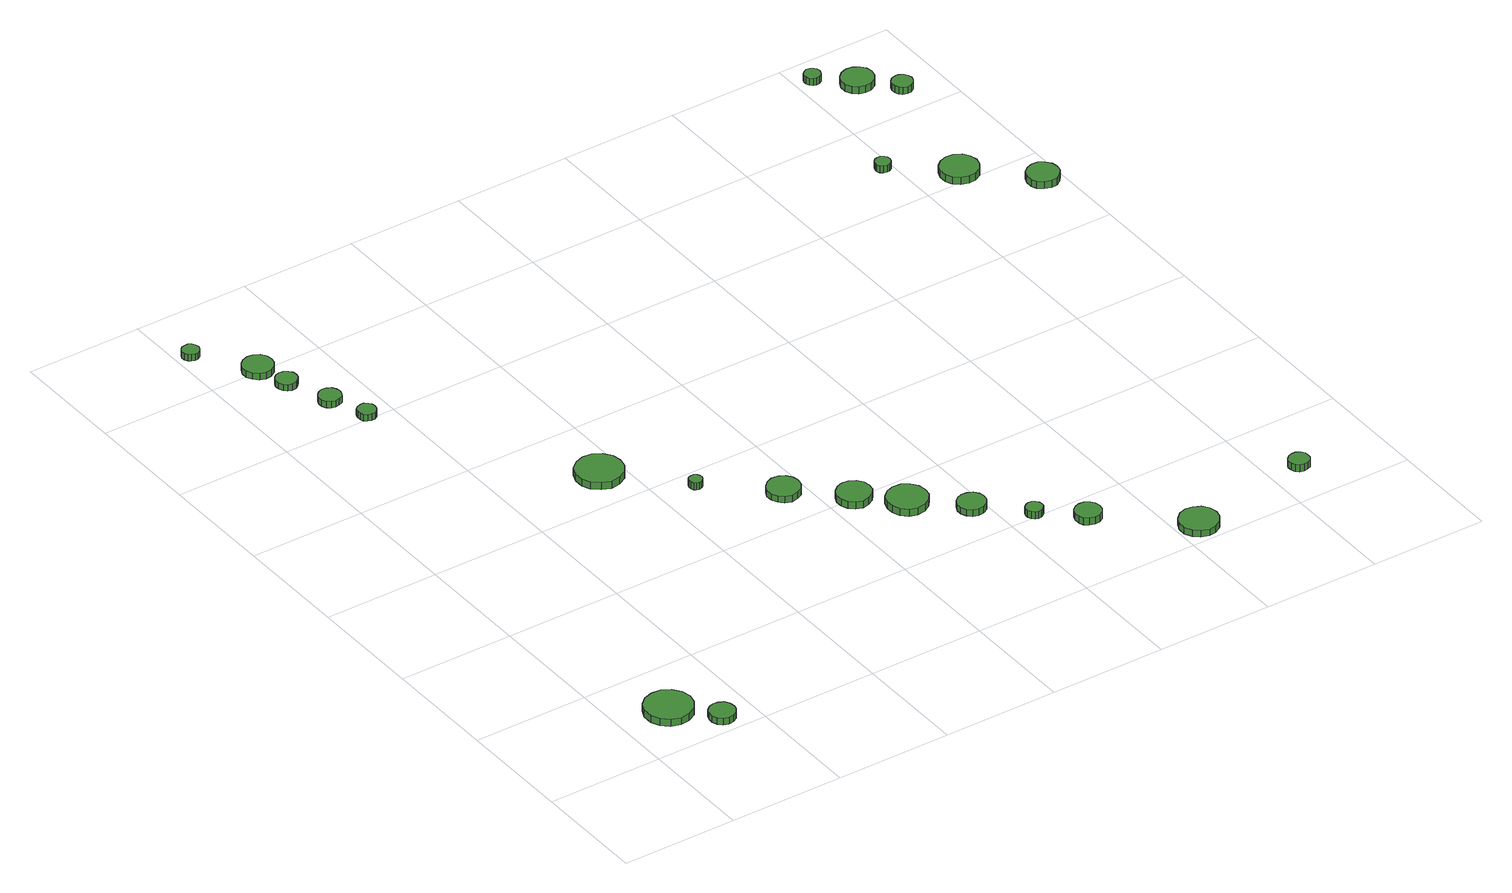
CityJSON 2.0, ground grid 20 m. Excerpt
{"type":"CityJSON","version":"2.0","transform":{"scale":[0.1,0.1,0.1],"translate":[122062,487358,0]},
"CityObjects":{
"tree1":{"type":"SolitaryVegetationObject","attributes":{"function":"something"},"geometry":[{"type":"MultiSurface","lod":"1","boundaries":[[[0,1,2,3,4,5,6,7,8,9,10,11,12,13,14]],[[15,16,17,18,19,20,21,22,23,24,25,26,27,28,29]],[[0,29,28,1]],[[1,28,27,2]],[[2,27,26,3]],[[3,26,25,4]],[[4,25,24,5]],[[5,24,23,6]],[[6,23,22,7]],[[7,22,21,8]],[[8,21,20,9]],[[9,20,19,10]],[[10,19,18,11]],[[11,18,17,12]],[[12,17,16,13]],[[13,16,15,14]],[[14,15,29,0]]]}]},
"tree2":{"type":"SolitaryVegetationObject","attributes":{"function":"something"},"geometry":[{"type":"MultiSurface","lod":"1","boundaries":[[[30,31,32,33,34,35,36,37,38,39,40,41,42,43,44]],[[45,46,47,48,49,50,51,52,53,54,55,56,57,58,59]],[[30,59,58,31]],[[31,58,57,32]],[[32,57,56,33]],[[33,56,55,34]],[[34,55,54,35]],[[35,54,53,36]],[[36,53,52,37]],[[37,52,51,38]],[[38,51,50,39]],[[39,50,49,40]],[[40,49,48,41]],[[41,48,47,42]],[[42,47,46,43]],[[43,46,45,44]],[[44,45,59,30]]]}]},
"tree3":{"type":"SolitaryVegetationObject","attributes":{"function":"something"},"geometry":[{"type":"MultiSurface","lod":"1","boundaries":[[[60,61,62,63,64,65,66,67,68,69,70,71,72,73,74]],[[75,76,77,78,79,80,81,82,83,84,85,86,87,88,89]],[[60,89,88,61]],[[61,88,87,62]],[[62,87,86,63]],[[63,86,85,64]],[[64,85,84,65]],[[65,84,83,66]],[[66,83,82,67]],[[67,82,81,68]],[[68,81,80,69]],[[69,80,79,70]],[[70,79,78,71]],[[71,78,77,72]],[[72,77,76,73]],[[73,76,75,74]],[[74,75,89,60]]]}]},
"tree4":{"type":"SolitaryVegetationObject","attributes":{"function":"something"},"geometry":[{"type":"MultiSurface","lod":"1","boundaries":[[[90,91,92,93,94,95,96,97,98,99,100,101,102,103,104]],[[105,106,107,108,109,110,111,112,113,114,115,116,117,118,119]],[[90,119,118,91]],[[91,118,117,92]],[[92,117,116,93]],[[93,116,115,94]],[[94,115,114,95]],[[95,114,113,96]],[[96,113,112,97]],[[97,112,111,98]],[[98,111,110,99]],[[99,110,109,100]],[[100,109,108,101]],[[101,108,107,102]],[[102,107,106,103]],[[103,106,105,104]],[[104,105,119,90]]]}]},
"tree5":{"type":"SolitaryVegetationObject","attributes":{"function":"something"},"geometry":[{"type":"MultiSurface","lod":"1","boundaries":[[[120,121,122,123,124,125,126,127,128,129,130,131,132,133,134]],[[135,136,137,138,139,140,141,142,143,144,145,146,147,148,149]],[[120,149,148,121]],[[121,148,147,122]],[[122,147,146,123]],[[123,146,145,124]],[[124,145,144,125]],[[125,144,143,126]],[[126,143,142,127]],[[127,142,141,128]],[[128,141,140,129]],[[129,140,139,130]],[[130,139,138,131]],[[131,138,137,132]],[[132,137,136,133]],[[133,136,135,134]],[[134,135,149,120]]]}]},
"tree6":{"type":"SolitaryVegetationObject","attributes":{"function":"something"},"geometry":[{"type":"MultiSurface","lod":"1","boundaries":[[[150,151,152,153,154,155,156,157,158,159,160,161,162,163,164]],[[165,166,167,168,169,170,171,172,173,174,175,176,177,178,179]],[[150,179,178,151]],[[151,178,177,152]],[[152,177,176,153]],[[153,176,175,154]],[[154,175,174,155]],[[155,174,173,156]],[[156,173,172,157]],[[157,172,171,158]],[[158,171,170,159]],[[159,170,169,160]],[[160,169,168,161]],[[161,168,167,162]],[[162,167,166,163]],[[163,166,165,164]],[[164,165,179,150]]]}]},
"tree7":{"type":"SolitaryVegetationObject","attributes":{"function":"something"},"geometry":[{"type":"MultiSurface","lod":"1","boundaries":[[[180,181,182,183,184,185,186,187,188,189,190,191,192,193,194]],[[195,196,197,198,199,200,201,202,203,204,205,206,207,208,209]],[[180,209,208,181]],[[181,208,207,182]],[[182,207,206,183]],[[183,206,205,184]],[[184,205,204,185]],[[185,204,203,186]],[[186,203,202,187]],[[187,202,201,188]],[[188,201,200,189]],[[189,200,199,190]],[[190,199,198,191]],[[191,198,197,192]],[[192,197,196,193]],[[193,196,195,194]],[[194,195,209,180]]]}]},
"tree8":{"type":"SolitaryVegetationObject","attributes":{"function":"something"},"geometry":[{"type":"MultiSurface","lod":"1","boundaries":[[[210,211,212,213,214,215,216,217,218,219,220,221,222,223,224]],[[225,226,227,228,229,230,231,232,233,234,235,236,237,238,239]],[[210,239,238,211]],[[211,238,237,212]],[[212,237,236,213]],[[213,236,235,214]],[[214,235,234,215]],[[215,234,233,216]],[[216,233,232,217]],[[217,232,231,218]],[[218,231,230,219]],[[219,230,229,220]],[[220,229,228,221]],[[221,228,227,222]],[[222,227,226,223]],[[223,226,225,224]],[[224,225,239,210]]]}]},
"tree9":{"type":"SolitaryVegetationObject","attributes":{"function":"something"},"geometry":[{"type":"MultiSurface","lod":"1","boundaries":[[[240,241,242,243,244,245,246,247,248,249,250,251,252,253,254]],[[255,256,257,258,259,260,261,262,263,264,265,266,267,268,269]],[[240,269,268,241]],[[241,268,267,242]],[[242,267,266,243]],[[243,266,265,244]],[[244,265,264,245]],[[245,264,263,246]],[[246,263,262,247]],[[247,262,261,248]],[[248,261,260,249]],[[249,260,259,250]],[[250,259,258,251]],[[251,258,257,252]],[[252,257,256,253]],[[253,256,255,254]],[[254,255,269,240]]]}]},
"tree10":{"type":"SolitaryVegetationObject","attributes":{"function":"something"},"geometry":[{"type":"MultiSurface","lod":"1","boundaries":[[[270,271,272,273,274,275,276,277,278,279,280,281,282,283,284]],[[285,286,287,288,289,290,291,292,293,294,295,296,297,298,299]],[[270,299,298,271]],[[271,298,297,272]],[[272,297,296,273]],[[273,296,295,274]],[[274,295,294,275]],[[275,294,293,276]],[[276,293,292,277]],[[277,292,291,278]],[[278,291,290,279]],[[279,290,289,280]],[[280,289,288,281]],[[281,288,287,282]],[[282,287,286,283]],[[283,286,285,284]],[[284,285,299,270]]]}]},
"tree11":{"type":"SolitaryVegetationObject","attributes":{"function":"something"},"geometry":[{"type":"MultiSurface","lod":"1","boundaries":[[[300,301,302,303,304,305,306,307,308,309,310,311,312,313,314]],[[315,316,317,318,319,320,321,322,323,324,325,326,327,328,329]],[[300,329,328,301]],[[301,328,327,302]],[[302,327,326,303]],[[303,326,325,304]],[[304,325,324,305]],[[305,324,323,306]],[[306,323,322,307]],[[307,322,321,308]],[[308,321,320,309]],[[309,320,319,310]],[[310,319,318,311]],[[311,318,317,312]],[[312,317,316,313]],[[313,316,315,314]],[[314,315,329,300]]]}]},
"tree12":{"type":"SolitaryVegetationObject","attributes":{"function":"something"},"geometry":[{"type":"MultiSurface","lod":"1","boundaries":[[[330,331,332,333,334,335,336,337,338,339,340,341,342,343,344]],[[345,346,347,348,349,350,351,352,353,354,355,356,357,358,359]],[[330,359,358,331]],[[331,358,357,332]],[[332,357,356,333]],[[333,356,355,334]],[[334,355,354,335]],[[335,354,353,336]],[[336,353,352,337]],[[337,352,351,338]],[[338,351,350,339]],[[339,350,349,340]],[[340,349,348,341]],[[341,348,347,342]],[[342,347,346,343]],[[343,346,345,344]],[[344,345,359,330]]]}]},
"tree13":{"type":"SolitaryVegetationObject","attributes":{"function":"something"},"geometry":[{"type":"MultiSurface","lod":"1","boundaries":[[[360,361,362,363,364,365,366,367,368,369,370,371,372,373,374]],[[375,376,377,378,379,380,381,382,383,384,385,386,387,388,389]],[[360,389,388,361]],[[361,388,387,362]],[[362,387,386,363]],[[363,386,385,364]],[[364,385,384,365]],[[365,384,383,366]],[[366,383,382,367]],[[367,382,381,368]],[[368,381,380,369]],[[369,380,379,370]],[[370,379,378,371]],[[371,378,377,372]],[[372,377,376,373]],[[373,376,375,374]],[[374,375,389,360]]]}]},
"tree14":{"type":"SolitaryVegetationObject","attributes":{"function":"something"},"geometry":[{"type":"MultiSurface","lod":"1","boundaries":[[[390,391,392,393,394,395,396,397,398,399,400,401,402,403,404]],[[405,406,407,408,409,410,411,412,413,414,415,416,417,418,419]],[[390,419,418,391]],[[391,418,417,392]],[[392,417,416,393]],[[393,416,415,394]],[[394,415,414,395]],[[395,414,413,396]],[[396,413,412,397]],[[397,412,411,398]],[[398,411,410,399]],[[399,410,409,400]],[[400,409,408,401]],[[401,408,407,402]],[[402,407,406,403]],[[403,406,405,404]],[[404,405,419,390]]]}]},
"tree15":{"type":"SolitaryVegetationObject","attributes":{"function":"something"},"geometry":[{"type":"MultiSurface","lod":"1","boundaries":[[[420,421,422,423,424,425,426,427,428,429,430,431,432,433,434]],[[435,436,437,438,439,440,441,442,443,444,445,446,447,448,449]],[[420,449,448,421]],[[421,448,447,422]],[[422,447,446,423]],[[423,446,445,424]],[[424,445,444,425]],[[425,444,443,426]],[[426,443,442,427]],[[427,442,441,428]],[[428,441,440,429]],[[429,440,439,430]],[[430,439,438,431]],[[431,438,437,432]],[[432,437,436,433]],[[433,436,435,434]],[[434,435,449,420]]]}]},
"tree16":{"type":"SolitaryVegetationObject","attributes":{"function":"something"},"geometry":[{"type":"MultiSurface","lod":"1","boundaries":[[[450,451,452,453,454,455,456,457,458,459,460,461,462,463,464]],[[465,466,467,468,469,470,471,472,473,474,475,476,477,478,479]],[[450,479,478,451]],[[451,478,477,452]],[[452,477,476,453]],[[453,476,475,454]],[[454,475,474,455]],[[455,474,473,456]],[[456,473,472,457]],[[457,472,471,458]],[[458,471,470,459]],[[459,470,469,460]],[[460,469,468,461]],[[461,468,467,462]],[[462,467,466,463]],[[463,466,465,464]],[[464,465,479,450]]]}]},
"tree17":{"type":"SolitaryVegetationObject","attributes":{"function":"something"},"geometry":[{"type":"MultiSurface","lod":"1","boundaries":[[[480,481,482,483,484,485,486,487,488,489,490,491,492,493,494]],[[495,496,497,498,499,500,501,502,503,504,505,506,507,508,509]],[[480,509,508,481]],[[481,508,507,482]],[[482,507,506,483]],[[483,506,505,484]],[[484,505,504,485]],[[485,504,503,486]],[[486,503,502,487]],[[487,502,501,488]],[[488,501,500,489]],[[489,500,499,490]],[[490,499,498,491]],[[491,498,497,492]],[[492,497,496,493]],[[493,496,495,494]],[[494,495,509,480]]]}]},
"tree18":{"type":"SolitaryVegetationObject","attributes":{"function":"something"},"geometry":[{"type":"MultiSurface","lod":"1","boundaries":[[[510,511,512,513,514,515,516,517,518,519,520,521,522,523,524]],[[525,526,527,528,529,530,531,532,533,534,535,536,537,538,539]],[[510,539,538,511]],[[511,538,537,512]],[[512,537,536,513]],[[513,536,535,514]],[[514,535,534,515]],[[515,534,533,516]],[[516,533,532,517]],[[517,532,531,518]],[[518,531,530,519]],[[519,530,529,520]],[[520,529,528,521]],[[521,528,527,522]],[[522,527,526,523]],[[523,526,525,524]],[[524,525,539,510]]]}]},
"tree19":{"type":"SolitaryVegetationObject","attributes":{"function":"something"},"geometry":[{"type":"MultiSurface","lod":"1","boundaries":[[[540,541,542,543,544,545,546,547,548,549,550,551,552,553,554]],[[555,556,557,558,559,560,561,562,563,564,565,566,567,568,569]],[[540,569,568,541]],[[541,568,567,542]],[[542,567,566,543]],[[543,566,565,544]],[[544,565,564,545]],[[545,564,563,546]],[[546,563,562,547]],[[547,562,561,548]],[[548,561,560,549]],[[549,560,559,550]],[[550,559,558,551]],[[551,558,557,552]],[[552,557,556,553]],[[553,556,555,554]],[[554,555,569,540]]]}]},
"tree20":{"type":"SolitaryVegetationObject","attributes":{"function":"something"},"geometry":[{"type":"MultiSurface","lod":"1","boundaries":[[[570,571,572,573,574,575,576,577,578,579,580,581,582,583,584]],[[585,586,587,588,589,590,591,592,593,594,595,596,597,598,599]],[[570,599,598,571]],[[571,598,597,572]],[[572,597,596,573]],[[573,596,595,574]],[[574,595,594,575]],[[575,594,593,576]],[[576,593,592,577]],[[577,592,591,578]],[[578,591,590,579]],[[579,590,589,580]],[[580,589,588,581]],[[581,588,587,582]],[[582,587,586,583]],[[583,586,585,584]],[[584,585,599,570]]]}]},
"tree21":{"type":"SolitaryVegetationObject","attributes":{"function":"something"},"geometry":[{"type":"MultiSurface","lod":"1","boundaries":[[[600,601,602,603,604,605,606,607,608,609,610,611,612,613,614]],[[615,616,617,618,619,620,621,622,623,624,625,626,627,628,629]],[[600,629,628,601]],[[601,628,627,602]],[[602,627,626,603]],[[603,626,625,604]],[[604,625,624,605]],[[605,624,623,606]],[[606,623,622,607]],[[607,622,621,608]],[[608,621,620,609]],[[609,620,619,610]],[[610,619,618,611]],[[611,618,617,612]],[[612,617,616,613]],[[613,616,615,614]],[[614,615,629,600]]]}]},
"tree22":{"type":"SolitaryVegetationObject","attributes":{"function":"something"},"geometry":[{"type":"MultiSurface","lod":"1","boundaries":[[[630,631,632,633,634,635,636,637,638,639,640,641,642,643,644]],[[645,646,647,648,649,650,651,652,653,654,655,656,657,658,659]],[[630,659,658,631]],[[631,658,657,632]],[[632,657,656,633]],[[633,656,655,634]],[[634,655,654,635]],[[635,654,653,636]],[[636,653,652,637]],[[637,652,651,638]],[[638,651,650,639]],[[639,650,649,640]],[[640,649,648,641]],[[641,648,647,642]],[[642,647,646,643]],[[643,646,645,644]],[[644,645,659,630]]]}]},
"tree23":{"type":"SolitaryVegetationObject","attributes":{"function":"something"},"geometry":[{"type":"MultiSurface","lod":"1","boundaries":[[[660,661,662,663,664,665,666,667,668,669,670,671,672,673,674]],[[675,676,677,678,679,680,681,682,683,684,685,686,687,688,689]],[[660,689,688,661]],[[661,688,687,662]],[[662,687,686,663]],[[663,686,685,664]],[[664,685,684,665]],[[665,684,683,666]],[[666,683,682,667]],[[667,682,681,668]],[[668,681,680,669]],[[669,680,679,670]],[[670,679,678,671]],[[671,678,677,672]],[[672,677,676,673]],[[673,676,675,674]],[[674,675,689,660]]]}]}
},
"vertices":[
[124,92,17],[120,109,17],[110,122,17],[96,131,17],[79,132,17],[63,127,17],[51,116,17],[44,101,17],[44,84,17],[51,69,17],[63,57,17],[79,52,17],[96,54,17],[110,62,17],[120,76,17],[120,76,4],[110,62,4],[96,54,4],[79,52,4],[63,57,4],[51,69,4],[44,84,4],[44,101,4],[51,116,4],[63,127,4],[79,132,4],[96,131,4],[110,122,4],[120,109,4],[124,92,4],
[166,35,15],[164,44,15],[159,52,15],[151,56,15],[142,57,15],[133,54,15],[126,48,15],[123,40,15],[123,31,15],[126,22,15],[133,16,15],[142,13,15],[151,14,15],[159,19,15],[164,26,15],[164,26,3],[159,19,3],[151,14,3],[142,13,3],[133,16,3],[126,22,3],[123,31,3],[123,40,3],[126,48,3],[133,54,3],[142,57,3],[151,56,3],[159,52,3],[164,44,3],[166,35,3],
[38,1290,17],[36,1296,17],[33,1301,17],[28,1304,17],[22,1304,17],[16,1303,17],[12,1299,17],[9,1293,17],[9,1287,17],[12,1282,17],[16,1278,17],[22,1276,17],[28,1276,17],[33,1279,17],[36,1284,17],[36,1284,5],[33,1279,5],[28,1276,5],[22,1276,5],[16,1278,5],[12,1282,5],[9,1287,5],[9,1293,5],[12,1299,5],[16,1303,5],[22,1304,5],[28,1304,5],[33,1301,5],[36,1296,5],[38,1290,5],
[121,1147,14],[120,1154,14],[115,1160,14],[109,1164,14],[101,1165,14],[94,1163,14],[89,1158,14],[86,1151,14],[86,1143,14],[89,1136,14],[94,1131,14],[101,1129,14],[109,1130,14],[115,1134,14],[120,1140,14],[120,1140,2],[115,1134,2],[109,1130,2],[101,1129,2],[94,1131,2],[89,1136,2],[86,1143,2],[86,1151,2],[89,1158,2],[94,1163,2],[101,1165,2],[109,1164,2],[115,1160,2],[120,1154,2],[121,1147,2],
[113,1202,15],[111,1212,15],[105,1221,15],[95,1226,15],[85,1227,15],[75,1224,15],[67,1217,15],[62,1207,15],[62,1196,15],[67,1187,15],[75,1179,15],[85,1176,15],[95,1177,15],[105,1183,15],[111,1191,15],[111,1191,3],[105,1183,3],[95,1177,3],[85,1176,3],[75,1179,3],[67,1187,3],[62,1196,3],[62,1207,3],[67,1217,3],[75,1224,3],[85,1227,3],[95,1226,3],[105,1221,3],[111,1212,3],[113,1202,3],
[151,1072,14],[149,1080,14],[145,1086,14],[138,1090,14],[130,1091,14],[123,1089,14],[117,1083,14],[114,1076,14],[114,1068,14],[117,1061,14],[123,1056,14],[130,1054,14],[138,1055,14],[145,1058,14],[149,1065,14],[149,1065,2],[145,1058,2],[138,1055,2],[130,1054,2],[123,1056,2],[117,1061,2],[114,1068,2],[114,1076,2],[117,1083,2],[123,1089,2],[130,1091,2],[138,1090,2],[145,1086,2],[149,1080,2],[151,1072,2],
[172,1009,14],[171,1015,14],[167,1020,14],[162,1024,14],[155,1024,14],[149,1022,14],[144,1018,14],[142,1012,14],[142,1005,14],[144,1000,14],[149,995,14],[155,993,14],[162,994,14],[167,997,14],[171,1002,14],[171,1002,2],[167,997,2],[162,994,2],[155,993,2],[149,995,2],[144,1000,2],[142,1005,2],[142,1012,2],[144,1018,2],[149,1022,2],[155,1024,2],[162,1024,2],[167,1020,2],[171,1015,2],[172,1009,2],
[393,667,21],[390,683,21],[380,696,21],[366,705,21],[349,706,21],[334,701,21],[321,690,21],[315,675,21],[315,659,21],[321,644,21],[334,633,21],[349,627,21],[366,629,21],[380,637,21],[390,651,21],[390,651,8],[380,637,8],[366,629,8],[349,627,8],[334,633,8],[321,644,8],[315,659,8],[315,675,8],[321,690,8],[334,701,8],[349,706,8],[366,705,8],[380,696,8],[390,683,8],[393,667,8],
[474,565,16],[473,570,16],[471,573,16],[467,576,16],[462,576,16],[457,575,16],[454,572,16],[452,567,16],[452,563,16],[454,558,16],[457,555,16],[462,554,16],[467,554,16],[471,557,16],[473,560,16],[473,560,3],[471,557,3],[467,554,3],[462,554,3],[457,555,3],[454,558,3],[452,563,3],[452,567,3],[454,572,3],[457,575,3],[462,576,3],[467,576,3],[471,573,3],[473,570,3],[474,565,3],
[591,473,15],[589,484,15],[582,494,15],[572,500,15],[560,501,15],[549,497,15],[541,489,15],[536,479,15],[536,467,15],[541,457,15],[549,449,15],[560,445,15],[572,447,15],[582,452,15],[589,462,15],[589,462,3],[582,452,3],[572,447,3],[560,445,3],[549,449,3],[541,457,3],[536,467,3],[536,479,3],[541,489,3],[549,497,3],[560,501,3],[572,500,3],[582,494,3],[589,484,3],[591,473,3],
[673,400,15],[671,412,15],[664,422,15],[653,428,15],[641,429,15],[630,425,15],[621,417,15],[616,406,15],[616,394,15],[621,383,15],[630,375,15],[641,371,15],[653,373,15],[664,379,15],[671,388,15],[671,388,2],[664,379,2],[653,373,2],[641,371,2],[630,375,2],[621,383,2],[616,394,2],[616,406,2],[621,417,2],[630,425,2],[641,429,2],[653,428,2],[664,422,2],[671,412,2],[673,400,2],
[738,343,14],[735,357,14],[727,368,14],[715,376,14],[700,377,14],[687,373,14],[676,363,14],[671,350,14],[671,336,14],[676,323,14],[687,313,14],[700,309,14],[715,311,14],[727,318,14],[735,329,14],[735,329,1],[727,318,1],[715,311,1],[700,309,1],[687,313,1],[676,323,1],[671,336,1],[671,350,1],[676,363,1],[687,373,1],[700,377,1],[715,376,1],[727,368,1],[735,357,1],[738,343,1],
[802,277,14],[800,287,14],[794,295,14],[785,299,14],[775,300,14],[766,297,14],[759,291,14],[755,282,14],[755,272,14],[759,263,14],[766,256,14],[775,253,14],[785,254,14],[794,259,14],[800,267,14],[800,267,2],[794,259,2],[785,254,2],[775,253,2],[766,256,2],[759,263,2],[755,272,2],[755,282,2],[759,291,2],[766,297,2],[775,300,2],[785,299,2],[794,295,2],[800,287,2],[802,277,2],
[863,210,14],[862,215,14],[858,220,14],[853,223,14],[847,224,14],[842,222,14],[837,218,14],[835,213,14],[835,207,14],[837,201,14],[842,197,14],[847,195,14],[853,196,14],[858,199,14],[862,204,14],[862,204,1],[858,199,1],[853,196,1],[847,195,1],[842,197,1],[837,201,1],[835,207,1],[835,213,1],[837,218,1],[842,222,1],[847,224,1],[853,223,1],[858,220,1],[862,215,1],[863,210,1],
[933,155,14],[931,164,14],[926,171,14],[918,176,14],[909,177,14],[900,174,14],[893,168,14],[890,159,14],[890,150,14],[893,142,14],[900,136,14],[909,133,14],[918,134,14],[926,138,14],[931,146,14],[931,146,1],[926,138,1],[918,134,1],[909,133,1],[900,136,1],[893,142,1],[890,150,1],[890,159,1],[893,168,1],[900,174,1],[909,177,1],[918,176,1],[926,171,1],[931,164,1],[933,155,1],
[1070,38,15],[1067,52,15],[1059,63,15],[1047,69,15],[1034,71,15],[1021,67,15],[1011,57,15],[1005,45,15],[1005,31,15],[1011,19,15],[1021,10,15],[1034,5,15],[1047,7,15],[1059,14,15],[1067,25,15],[1067,25,3],[1059,14,3],[1047,7,3],[1034,5,3],[1021,10,3],[1011,19,3],[1005,31,3],[1005,45,3],[1011,57,3],[1021,67,3],[1034,71,3],[1047,69,3],[1059,63,3],[1067,52,3],[1070,38,3],
[1271,81,16],[1270,88,16],[1266,94,16],[1259,98,16],[1252,98,16],[1245,96,16],[1240,91,16],[1237,85,16],[1237,78,16],[1240,71,16],[1245,66,16],[1252,64,16],[1259,65,16],[1266,68,16],[1270,74,16],[1270,74,3],[1266,68,3],[1259,65,3],[1252,64,3],[1245,66,3],[1240,71,3],[1237,78,3],[1237,85,3],[1240,91,3],[1245,96,3],[1252,98,3],[1259,98,3],[1266,94,3],[1270,88,3],[1271,81,3],
[1190,1089,24],[1189,1094,24],[1186,1098,24],[1181,1101,24],[1176,1102,24],[1170,1100,24],[1166,1096,24],[1164,1091,24],[1164,1086,24],[1166,1081,24],[1170,1078,24],[1176,1076,24],[1181,1076,24],[1186,1079,24],[1189,1083,24],[1189,1083,11],[1186,1079,11],[1181,1076,11],[1176,1076,11],[1170,1078,11],[1166,1081,11],[1164,1086,11],[1164,1091,11],[1166,1096,11],[1170,1100,11],[1176,1102,11],[1181,1101,11],[1186,1098,11],[1189,1094,11],[1190,1089,11],
[1298,1011,24],[1295,1024,24],[1288,1035,24],[1276,1042,24],[1263,1043,24],[1250,1039,24],[1240,1030,24],[1235,1018,24],[1235,1005,24],[1240,993,24],[1250,984,24],[1263,980,24],[1276,981,24],[1288,988,24],[1295,998,24],[1295,998,11],[1288,988,11],[1276,981,11],[1263,980,11],[1250,984,11],[1240,993,11],[1235,1005,11],[1235,1018,11],[1240,1030,11],[1250,1039,11],[1263,1043,11],[1276,1042,11],[1288,1035,11],[1295,1024,11],[1298,1011,11],
[1235,1342,25],[1234,1348,25],[1231,1352,25],[1226,1355,25],[1220,1356,25],[1215,1354,25],[1210,1350,25],[1208,1345,25],[1208,1339,25],[1210,1334,25],[1215,1330,25],[1220,1328,25],[1226,1329,25],[1231,1332,25],[1234,1337,25],[1234,1337,12],[1231,1332,12],[1226,1329,12],[1220,1328,12],[1215,1330,12],[1210,1334,12],[1208,1339,12],[1208,1345,12],[1210,1350,12],[1215,1354,12],[1220,1356,12],[1226,1355,12],[1231,1352,12],[1234,1348,12],[1235,1342,12],
[1389,925,24],[1387,936,24],[1380,945,24],[1371,951,24],[1360,952,24],[1349,948,24],[1340,941,24],[1336,931,24],[1336,919,24],[1340,909,24],[1349,902,24],[1360,898,24],[1371,899,24],[1380,905,24],[1387,914,24],[1387,914,11],[1380,905,11],[1371,899,11],[1360,898,11],[1349,902,11],[1340,909,11],[1336,919,11],[1336,931,11],[1340,941,11],[1349,948,11],[1360,952,11],[1371,951,11],[1380,945,11],[1387,936,11],[1389,925,11],
[1300,1295,25],[1298,1306,25],[1291,1315,25],[1281,1321,25],[1270,1322,25],[1259,1318,25],[1251,1311,25],[1246,1301,25],[1246,1289,25],[1251,1279,25],[1259,1272,25],[1270,1268,25],[1281,1269,25],[1291,1275,25],[1298,1284,25],[1298,1284,12],[1291,1275,12],[1281,1269,12],[1270,1268,12],[1259,1272,12],[1251,1279,12],[1246,1289,12],[1246,1301,12],[1251,1311,12],[1259,1318,12],[1270,1322,12],[1281,1321,12],[1291,1315,12],[1298,1306,12],[1300,1295,12],
[1341,1247,25],[1339,1254,25],[1335,1260,25],[1328,1264,25],[1321,1264,25],[1314,1262,25],[1309,1257,25],[1306,1251,25],[1306,1243,25],[1309,1236,25],[1314,1232,25],[1321,1229,25],[1328,1230,25],[1335,1234,25],[1339,1240,25],[1339,1240,12],[1335,1234,12],[1328,1230,12],[1321,1229,12],[1314,1232,12],[1309,1236,12],[1306,1243,12],[1306,1251,12],[1309,1257,12],[1314,1262,12],[1321,1264,12],[1328,1264,12],[1335,1260,12],[1339,1254,12],[1341,1247,12]
]}
